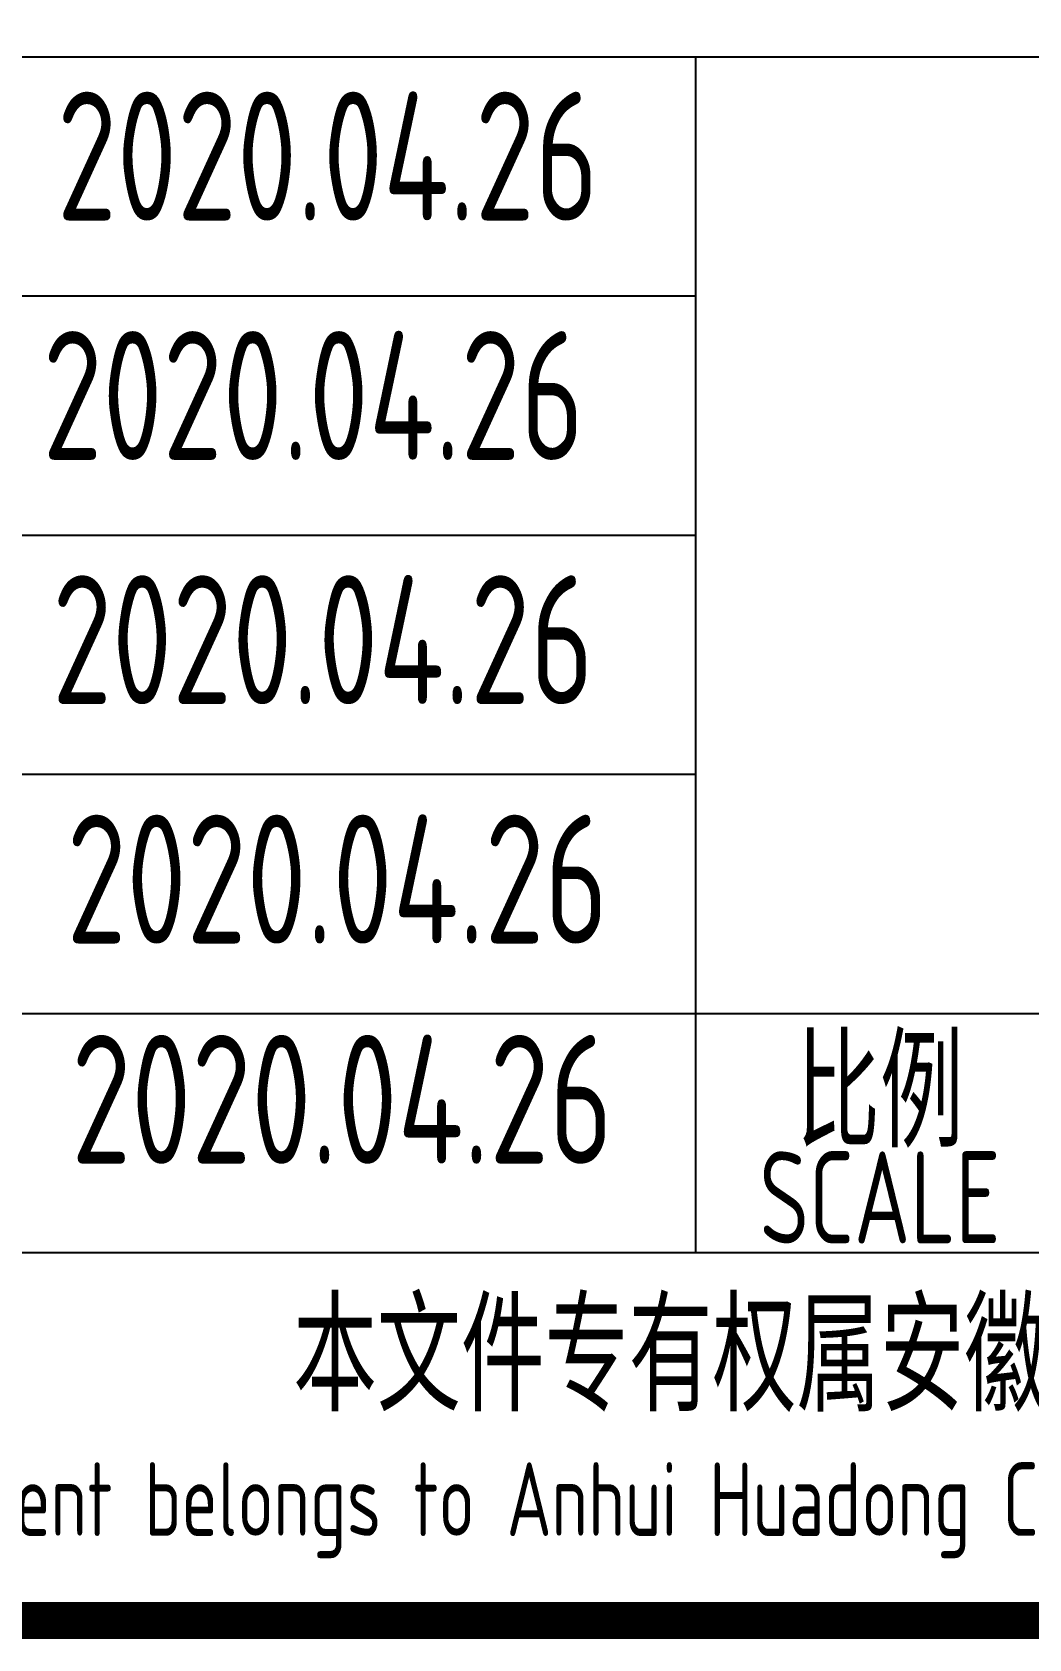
# Model space of a CAD drawing. Extents: x 6250600 to 6678662, y -692028 to -290561.
# Drawn here: x 6588134 to 6590842, y -465433 to -461066 of the extents above; entities that cross this region are included whole.
import ezdxf
from ezdxf.enums import TextEntityAlignment as Align

# ---------------------------------------------------------------- set-up
doc = ezdxf.new("R2010")
doc.units = 0
doc.header["$LTSCALE"] = 1000
doc.header["$MEASUREMENT"] = 0
doc.linetypes.add('2', pattern=[18.5, 12, -3, 0.5, -3])
doc.layers.get('0').update_dxf_attribs({"linetype": 'CONTINUOUS'})
doc.layers.add('PUB_TITLE', color=4, linetype='CONTINUOUS')
doc.styles.add('AHD', font='sceie.shx', dxfattribs={"width": 0.7, "bigfont": 'sceic.shx'})
doc.styles.add('sceie', font='sceie.shx', dxfattribs={"width": 0.7, "bigfont": 'sceic.shx'})

# ---------------------------------------------------------------- blocks, each defined once
blk = doc.blocks.new('qm')
at = {"style": 'sceie', "width": 0.8}
for p in [(-941169.6, -984626.3), (-941208.7, -985276.9), (-941182.6, -985940.5), (-941143.6, -986591.1), (-941130.5, -987189.7)]:
    blk.add_attdef('2020.04.26', text='', height=350, dxfattribs=at).set_placement(p, align=Align.MIDDLE)

msp = doc.modelspace()

# ---------------------------------------------------------------- linework, layer by layer
for p, q in [((6584437.7, -461132.7), (6602437.7, -461132.7)), ((6589937.7, -464382.7), (6589937.7, -461132.7)), ((6584437.7, -461782.7), (6589937.7, -461782.7)), ((6584437.7, -462432.7), (6589937.7, -462432.7)), ((6584437.7, -463082.7), (6589937.7, -463082.7)), ((6584437.7, -463732.7), (6602437.7, -463732.7)), ((6584437.7, -464382.7), (6602437.7, -464382.7)), ((6584437.7, -465382.7), (6602437.7, -465382.7))]:
    msp.add_line(p, q)
at = {"layer": 'PUB_TITLE', "color": 4, "const_width": 100}
msp.add_lwpolyline([(6546537.7, -465382.7), (6602437.7, -465382.7), (6602437.7, -425382.7), (6546537.7, -425382.7)], close=True, dxfattribs=at)

# ---------------------------------------------------------------- block references
at = {"color": 4, "linetype": '2'}
ref = msp.add_blockref('qm', (7530106.6, 523223.9), dxfattribs=at)
ref.add_attrib('2020.04.26', '2020.04.26', dxfattribs={"height": 350, "style": 'sceie', "width": 0.8}).set_placement((6588976.1, -463965.8), align=Align.MIDDLE)
ref.add_attrib('2020.04.26', '2020.04.26', dxfattribs={"height": 350, "style": 'sceie', "width": 0.8}).set_placement((6588963.1, -463367.3), align=Align.MIDDLE)
ref.add_attrib('2020.04.26', '2020.04.26', dxfattribs={"height": 350, "style": 'sceie', "width": 0.8}).set_placement((6588924, -462716.7), align=Align.MIDDLE)
ref.add_attrib('2020.04.26', '2020.04.26', dxfattribs={"height": 350, "style": 'sceie', "width": 0.8}).set_placement((6588898, -462053), align=Align.MIDDLE)
ref.add_attrib('2020.04.26', '2020.04.26', dxfattribs={"height": 350, "style": 'sceie', "width": 0.8}).set_placement((6588937, -461402.4), align=Align.MIDDLE)

# ---------------------------------------------------------------- texts
at = {"style": 'AHD', "width": 0.8}
for s, height, p in [('比例', 300, (6590437.7, -463932.7)), ('比例', 300, (6590437.7, -463932.7)), ('SCALE', 250, (6590437.7, -464232.7)), ('SCALE', 250, (6590437.7, -464232.7)), ('本文件专有权属安徽华东化工医药工程有限责任公司所有,未经许可不得复制或转让给第三方', 300, (6593437.7, -464682.7)), ('本文件专有权属安徽华东化工医药工程有限责任公司所有,未经许可不得复制或转让给第三方', 300, (6593437.7, -464682.7)), ('The proprietary right of this document belongs to Anhui Huadong Chemical And Medical Engineering  Co.,Ltd.  and any replication or transfer to the 3rd. side is forbidden without its permission. ', 200, (6593437.7, -465082.7)), ('The proprietary right of this document belongs to Anhui Huadong Chemical And Medical Engineering  Co.,Ltd.  and any replication or transfer to the 3rd. side is forbidden without its permission. ', 200, (6593437.7, -465082.7))]:
    msp.add_text(s, height=height, dxfattribs=at).set_placement(p, align=Align.MIDDLE)

doc.saveas('drawing.dxf')
